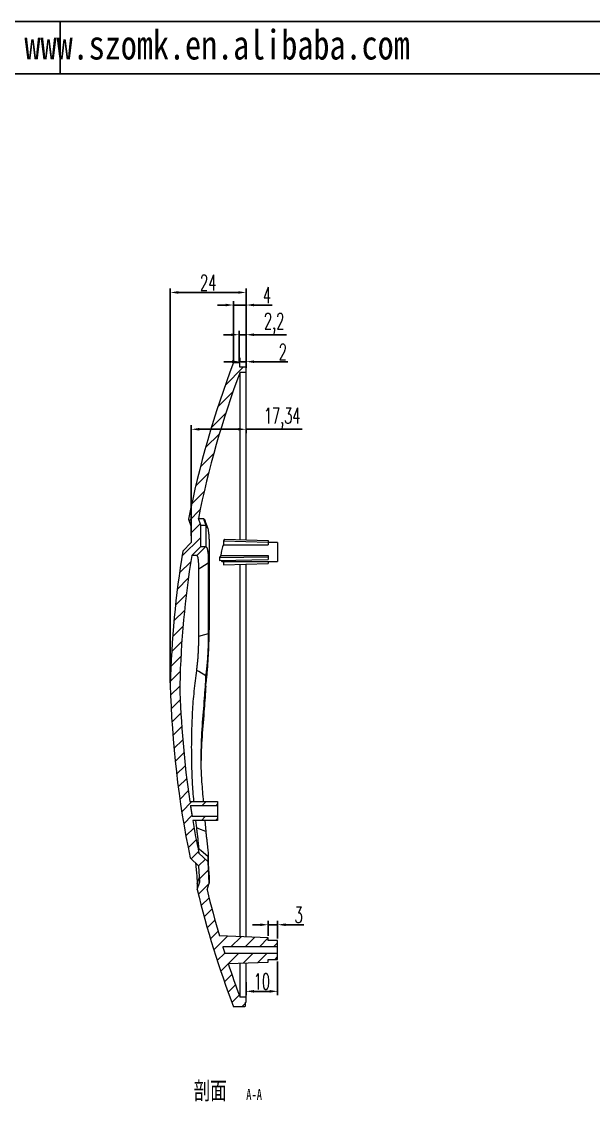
# Model space of a CAD drawing. Header units: inches. Extents: x -602 to 2189, y 557 to 1254.
# Drawn here: x 1074.2 to 1255.3, y 912 to 1253.9 of the extents above; entities that cross this region are included whole.
import ezdxf

# ---------------------------------------------------------------- set-up
doc = ezdxf.new("R2010")
doc.units = ezdxf.units.IN
doc.layers.add('文字', color=81, linetype='Continuous')
doc.styles.add('SLDTEXTSTYLE1', font='TXT', dxfattribs={"width": 0.75, "bigfont": 'bigfont'})
doc.styles.add('SLDTEXTSTYLE2', font='TXT', dxfattribs={"width": 0.6, "bigfont": 'bigfont'})
doc.styles.add('SLDTEXTSTYLE3', font='TXT', dxfattribs={"width": 0.7})
doc.styles.add('宋体', font='', dxfattribs={"width": 0.8, "height": 3.5})
doc.styles.get('宋体').set_extended_font_data('SimSun')
doc.dimstyles.new('5', dxfattribs={"dimtxt": 5, "dimasz": 2.5, "dimexe": 1.25, "dimexo": 0.625, "dimtad": 1, "dimtxsty": 'SLDTEXTSTYLE2', "dimcen": 2.5, "dimclrd": 256, "dimclre": 256, "dimclrt": 256, "dimadec": 0, "dimazin": 0, "dimtfac": 1, "dimtmove": 0, "dimatfit": 3, "dimfxl": 1, "dimarcsym": 0})

# ---------------------------------------------------------------- blocks, each defined once
blk = doc.blocks.new('SW_NOTE_2')
at = {"color": 0, "linetype": 'Continuous', "lineweight": 0, "attachment_point": 2}
for s, insert, char_height, style in [('剖面', (8.334375000000005, 8.185580147551995), 6.35, 'SLDTEXTSTYLE1'), ('A-A', (22.23242989182472, 5.799029312625603), 3.5, 'SLDTEXTSTYLE3')]:
    blk.add_mtext(s, dxfattribs=dict(at, insert=insert, char_height=char_height, style=style))
blk = doc.blocks.new('*D142')
at = {"lineweight": -2}
for p, q in [((1121.339563851931, 1044.583999526921), (1121.339563851931, 1169.411796546684)), ((1145.339563851931, 1145.083999526925), (1145.339563851931, 1169.411796546684)), ((1123.839563851931, 1168.161796546684), (1142.839563851931, 1168.161796546684))]:
    blk.add_line(p, q, dxfattribs=at)
for points in [[(1123.839563851931, 1168.57846321335), (1123.839563851931, 1167.745129880017), (1121.339563851931, 1168.161796546684)], [(1142.839563851931, 1168.57846321335), (1142.839563851931, 1167.745129880017), (1145.339563851931, 1168.161796546684)]]:
    blk.add_solid(points)
at = {"layer": 'Defpoints', "color": 0}
for p in [(1145.339563851931, 1168.161796546684), (1145.339563851931, 1144.458999526925), (1121.339563851931, 1043.958999526921)]:
    blk.add_point(p, dxfattribs=at)
at = {"insert": (1133.339563851931, 1171.286796546684), "char_height": 5, "attachment_point": 5, "style": 'SLDTEXTSTYLE2'}
blk.add_mtext('24', dxfattribs=at)
blk = doc.blocks.new('*D143')
at = {"lineweight": -2}
for p, q in [((1138.839563851931, 1164.175775537852), (1136.339563851931, 1164.175775537852)), ((1141.339563851931, 1146.583999526925), (1141.339563851931, 1165.425775537852)), ((1141.339563851931, 1164.175775537852), (1145.339563851931, 1164.175775537852)), ((1145.339563851931, 1144.333999526925), (1145.339563851931, 1165.425775537852)), ((1147.839563851931, 1164.175775537852), (1153.589563851931, 1164.175775537852))]:
    blk.add_line(p, q, dxfattribs=at)
for points in [[(1138.839563851931, 1164.592442204519), (1138.839563851931, 1163.759108871185), (1141.339563851931, 1164.175775537852)], [(1147.839563851931, 1164.592442204519), (1147.839563851931, 1163.759108871185), (1145.339563851931, 1164.175775537852)]]:
    blk.add_solid(points)
at = {"layer": 'Defpoints', "color": 0}
for p in [(1141.339563851931, 1164.175775537852), (1141.339563851931, 1145.958999526925), (1145.339563851931, 1143.708999526925)]:
    blk.add_point(p, dxfattribs=at)
at = {"insert": (1151.964563851931, 1167.300775537852), "char_height": 5, "attachment_point": 5, "style": 'SLDTEXTSTYLE2'}
blk.add_mtext('4', dxfattribs=at)
blk = doc.blocks.new('*D144')
at = {"lineweight": -2}
for p, q in [((1140.839563851931, 1146.236957949355), (1138.339563851931, 1146.236957949355)), ((1143.339563851931, 1145.983517128255), (1143.339563851931, 1147.486957949355)), ((1143.339563851931, 1146.236957949355), (1145.339563851931, 1146.236957949355)), ((1145.339563851931, 1144.693389085121), (1145.339563851931, 1147.486957949355)), ((1147.839563851931, 1146.236957949355), (1158.599257014091, 1146.236957949355))]:
    blk.add_line(p, q, dxfattribs=at)
for points in [[(1140.839563851931, 1146.653624616022), (1140.839563851931, 1145.820291282689), (1143.339563851931, 1146.236957949355)], [(1147.839563851931, 1146.653624616022), (1147.839563851931, 1145.820291282689), (1145.339563851931, 1146.236957949355)]]:
    blk.add_solid(points)
at = {"layer": 'Defpoints', "color": 0}
for p in [(1145.339563851931, 1146.236957949355), (1143.339563851931, 1145.358517128255), (1145.339563851931, 1144.068389085121)]:
    blk.add_point(p, dxfattribs=at)
at = {"insert": (1156.974257014091, 1149.361957949355), "char_height": 5, "attachment_point": 5, "style": 'SLDTEXTSTYLE2'}
blk.add_mtext('2', dxfattribs=at)
blk = doc.blocks.new('*D145')
at = {"lineweight": -2}
for p, q in [((1143.139563851932, 1146.383999526925), (1143.139563851932, 1156.025460095627)), ((1145.339563851931, 1144.333999526925), (1145.339563851931, 1156.025460095627)), ((1140.639563851932, 1154.775460095627), (1138.139563851932, 1154.775460095627)), ((1143.139563851932, 1154.775460095627), (1145.339563851931, 1154.775460095627)), ((1147.839563851931, 1154.775460095627), (1158.089563851931, 1154.775460095627))]:
    blk.add_line(p, q, dxfattribs=at)
for points in [[(1140.639563851932, 1155.192126762293), (1140.639563851932, 1154.35879342896), (1143.139563851932, 1154.775460095627)], [(1147.839563851931, 1155.192126762293), (1147.839563851931, 1154.35879342896), (1145.339563851931, 1154.775460095627)]]:
    blk.add_solid(points)
at = {"layer": 'Defpoints', "color": 0}
for p in [(1145.339563851931, 1154.775460095627), (1143.139563851932, 1145.758999526925), (1145.339563851931, 1143.708999526925)]:
    blk.add_point(p, dxfattribs=at)
at = {"insert": (1154.214563851931, 1158.317126762293), "char_height": 5, "attachment_point": 5, "style": 'SLDTEXTSTYLE2'}
blk.add_mtext('2,2', dxfattribs=at)
blk = doc.blocks.new('*D146')
at = {"lineweight": -2}
for p, q in [((1128.000382047101, 1091.096868942293), (1128.000382047101, 1126.088722871538)), ((1145.339563851931, 1125.043462295416), (1145.339563851931, 1123.588722871538)), ((1130.500382047101, 1124.838722871538), (1142.839563851931, 1124.838722871538)), ((1145.339563851931, 1124.838722871538), (1163.140736942327, 1124.838722871538))]:
    blk.add_line(p, q, dxfattribs=at)
for points in [[(1130.500382047101, 1125.255389538205), (1130.500382047101, 1124.422056204871), (1128.000382047101, 1124.838722871538)], [(1142.839563851931, 1125.255389538205), (1142.839563851931, 1124.422056204871), (1145.339563851931, 1124.838722871538)]]:
    blk.add_solid(points)
at = {"layer": 'Defpoints', "color": 0}
for p in [(1145.339563851931, 1125.668462295416), (1145.339563851931, 1124.838722871538), (1128.000382047101, 1090.471868942293)]:
    blk.add_point(p, dxfattribs=at)
at = {"insert": (1156.765736942327, 1128.380389538205), "char_height": 5, "attachment_point": 5, "style": 'SLDTEXTSTYLE2'}
blk.add_mtext('17,34', dxfattribs=at)
blk = doc.blocks.new('*D149')
at = {"lineweight": -2}
for p, q in [((1155.339563851931, 956.3339995269248), (1155.339563851931, 945.601817285208)), ((1145.339563851931, 949.7705091455719), (1145.339563851931, 945.601817285208)), ((1152.839563851931, 946.851817285208), (1147.839563851931, 946.851817285208))]:
    blk.add_line(p, q, dxfattribs=at)
for points in [[(1147.839563851931, 947.2684839518746), (1147.839563851931, 946.4351506185413), (1145.339563851931, 946.851817285208)], [(1152.839563851931, 947.2684839518746), (1152.839563851931, 946.4351506185413), (1155.339563851931, 946.851817285208)]]:
    blk.add_solid(points)
at = {"layer": 'Defpoints', "color": 0}
for p in [(1155.339563851931, 956.9589995269248), (1145.339563851931, 950.3955091455719), (1145.339563851931, 946.851817285208)]:
    blk.add_point(p, dxfattribs=at)
at = {"insert": (1150.339563851931, 949.976817285208), "char_height": 5, "attachment_point": 5, "style": 'SLDTEXTSTYLE2'}
blk.add_mtext('10', dxfattribs=at)
blk = doc.blocks.new('*D150')
at = {"lineweight": -2}
for p, q in [((1149.839563851931, 967.9454031487292), (1147.339563851931, 967.9454031487292)), ((1152.339563851931, 964.4665349031891), (1152.339563851931, 969.1954031487292)), ((1152.339563851931, 967.9454031487292), (1155.339563851931, 967.9454031487292)), ((1155.339563851931, 963.5839995269248), (1155.339563851931, 969.1954031487292)), ((1157.839563851931, 967.9454031487292), (1163.589563851931, 967.9454031487292))]:
    blk.add_line(p, q, dxfattribs=at)
for points in [[(1149.839563851931, 968.3620698153958), (1149.839563851931, 967.5287364820625), (1152.339563851931, 967.9454031487292)], [(1157.839563851931, 968.3620698153958), (1157.839563851931, 967.5287364820625), (1155.339563851931, 967.9454031487292)]]:
    blk.add_solid(points)
at = {"layer": 'Defpoints', "color": 0}
for p in [(1155.339563851931, 967.9454031487292), (1152.339563851931, 963.8415349031891), (1155.339563851931, 962.9589995269248)]:
    blk.add_point(p, dxfattribs=at)
at = {"insert": (1161.964563851931, 971.0704031487292), "char_height": 5, "attachment_point": 5, "style": 'SLDTEXTSTYLE2'}
blk.add_mtext('3', dxfattribs=at)

msp = doc.modelspace()

# ---------------------------------------------------------------- hatches: boundary and pattern name
at = {"linetype": 'Continuous', "lineweight": 0}
h = msp.add_hatch(dxfattribs=at)
h.set_pattern_fill('ANSI31', color=4, style=0)
h.set_pattern_definition([(45, (0, 0), (-2.245064030267288, 2.245064030267288), [])])
edge = h.paths.add_edge_path(flags=0)
edge.add_line((1128.000382047101, 1093.958999526925), (1128.000382047101, 1088.958999526925))
edge.add_line((1128.000382047101, 1088.958999526925), (1125.306368084978, 1086.264985564801))
edge.add_arc((1430.406487488349, 1036.318426264882), 309.161352121917, 170.7028350416879, 178.5838554085928)
edge.add_arc((1430.406487488349, 1051.599572788968), 309.161352121917, 181.4161445914081, 191.6652184848482)
edge.add_line((1127.630636599427, 989.0893675074219), (1130.420894371427, 986.5362755857907))
edge.add_line((1130.420894371427, 986.5362755857905), (1130.642602283449, 981.5411934441489))
edge.add_line((1130.642602283449, 981.541193444149), (1129.86986524014, 979.0841928100326))
edge.add_arc((1430.406487488349, 1051.599572788968), 309.161352121917, 193.5654004484451, 200.7713014317093)
edge.add_line((1141.339563851931, 941.958999526925), (1144.939563852039, 941.958999526925))
edge.add_line((1144.939563851932, 941.958999526925), (1144.939563851932, 942.158999526925))
edge.add_line((1144.939563851932, 942.1589995269251), (1145.13956385193, 942.1589995269251))
edge.add_line((1145.139563851932, 942.1589995269251), (1145.139563851932, 943.458999526925))
edge.add_line((1145.139563851932, 943.458999526925), (1145.339563851931, 943.458999526925))
edge.add_line((1145.339563851931, 943.458999526925), (1145.339563851931, 944.958999526925))
edge.add_line((1145.339563851931, 944.958999526925), (1143.41770431475, 944.958999526925))
edge.add_arc((1430.406487488349, 1051.599572788968), 306.161352121917, 198.2670948408723, 200.3842839578572, ccw=False)
edge.add_line((1139.673938318635, 955.6341707609438), (1152.339563851931, 956.0764641506609))
edge.add_line((1152.339563851931, 956.0764641506607), (1152.339563851931, 956.9589995269249))
edge.add_line((1152.339563851931, 956.958999526925), (1155.339563851931, 956.958999526925))
edge.add_line((1155.339563851931, 956.9589995269248), (1155.339563851931, 958.9589995269248))
edge.add_line((1155.339563851931, 958.9589995269248), (1138.597478513642, 958.9589995269248))
edge.add_arc((1430.406487488349, 1051.599572788968), 306.161352121917, 197.2208055061243, 197.6130759652328, ccw=False)
edge.add_line((1137.970067027681, 960.9589995269248), (1155.339563851931, 960.9589995269248))
edge.add_line((1155.339563851931, 960.9589995269248), (1155.339563851931, 962.9589995269248))
edge.add_line((1155.339563851931, 962.9589995269248), (1152.339563851931, 962.9589995269248))
edge.add_line((1152.339563851931, 962.9589995269248), (1152.339563851931, 963.841534903189))
edge.add_line((1152.339563851931, 963.8415349031891), (1136.931704935229, 964.3795891927806))
edge.add_arc((1430.406487488349, 1051.599572788968), 306.161352121917, 193.7208740140926, 196.5518197494271, ccw=False)
edge.add_line((1132.982132110009, 978.9805232158774), (1133.663107420471, 981.1457575399069))
edge.add_line((1133.66310742047, 981.145757539907), (1133.362843001984, 987.9107187939458))
edge.add_line((1133.362843001984, 987.9107187939458), (1130.374239453182, 990.6452975321445))
edge.add_arc((1430.406487488349, 1051.599572788968), 306.161352121917, 189.5207539686726, 191.4838665682239, ccw=False)
edge.add_line((1128.462277620347, 1000.958999526925), (1136.339563851931, 1000.958999526925))
edge.add_line((1136.339563851931, 1000.958999526925), (1136.339563851931, 1002.208999526925))
edge.add_line((1136.339563851931, 1002.208999526925), (1128.255292213587, 1002.208999526925))
edge.add_arc((1430.406487488349, 1051.599572788968), 306.161352121917, 188.620561075723, 189.2836403552746, ccw=False)
edge.add_line((1127.703945677414, 1005.708999526925), (1136.339563851932, 1005.708999526925))
edge.add_line((1136.339563851931, 1005.708999526925), (1136.339563851931, 1006.958999526925))
edge.add_line((1136.339563851931, 1006.958999526925), (1127.517080687853, 1006.958999526925))
edge.add_arc((1430.406487488349, 1051.599572788968), 306.161352121917, 181.4300239130253, 188.3840334176389, ccw=False)
edge.add_arc((1430.406487488349, 1036.318426264882), 306.161352121917, 170.8833932390524, 178.569976086974, ccw=False)
edge.add_spline(control_points=[(1128.112588736278, 1084.827933687582), (1129.081590715446, 1085.796935665059), (1130.050592700914, 1086.765937636237), (1131.019594687156, 1087.734939606639)], knot_values=[0.0002309791268501539, 0.0002309791268501539, 0.0002309791268501539, 0.0002309791268501539, 0.00434210634598116, 0.00434210634598116, 0.00434210634598116, 0.00434210634598116], weights=[1, 1, 1, 1], degree=3, periodic=0)
edge.add_spline(control_points=[(1131.019594687156, 1087.734939606639), (1131.001272677271, 1088.280402194025), (1131.001272665825, 1088.844186780974), (1131.001272658087, 1089.407971367923), (1131.001272650114, 1089.989036232593), (1131.001272646622, 1090.570101097263), (1131.001272646213, 1091.151165961934), (1131.001272645427, 1092.263388799169), (1131.001272656389, 1093.375611636404), (1131.001272667433, 1094.48783447364)], knot_values=[5.18408331642295e-05, 5.18408331642295e-05, 5.18408331642295e-05, 5.18408331642295e-05, 0.001743194594011219, 0.001743194594011219, 0.001743194594011219, 0.00348638918802243, 0.00348638918802243, 0.00348638918802243, 0.006823057699728359, 0.006823057699728359, 0.006823057699728359, 0.006823057699728359], weights=[1, 1, 1, 1, 1, 1, 1, 1, 1, 1], degree=3, periodic=0)
edge.add_spline(control_points=[(1131.001272667433, 1094.487834473639), (1130.746274564918, 1095.188435985988), (1130.491276462645, 1095.889037498426), (1130.236278361602, 1096.589639011311)], knot_values=[1.557285138564857e-05, 1.557285138564857e-05, 1.557285138564857e-05, 1.557285138564857e-05, 0.002252266527893378, 0.002252266527893378, 0.002252266527893378, 0.002252266527893378], weights=[1, 1, 1, 1], degree=3, periodic=0)
edge.add_arc((1430.406487488349, 1036.318426264882), 306.161352121917, 159.6157160421419, 168.6465447009266, ccw=False)
edge.add_line((1143.417704314749, 1142.958999526925), (1145.339563851931, 1142.958999526925))
edge.add_line((1145.339563851931, 1142.958999526925), (1145.339563851931, 1144.458999526925))
edge.add_line((1145.339563851931, 1144.458999526925), (1143.339563851931, 1144.458999526925))
edge.add_line((1143.339563851931, 1144.458999526925), (1143.339563851931, 1145.758999526925))
edge.add_line((1143.339563851931, 1145.758999526925), (1143.139563851932, 1145.758999526925))
edge.add_line((1143.139563851932, 1145.758999526925), (1143.139563851932, 1145.958999526925))
edge.add_line((1143.139563851932, 1145.958999526925), (1141.339563851931, 1145.958999526925))
edge.add_arc((1430.406487488349, 1036.318426264882), 309.161352121917, 159.2286985682915, 168.8032118559572)
edge.add_line((1127.129699529326, 1096.351180084025), (1128.000382047101, 1093.958999526925))

# ---------------------------------------------------------------- linework, layer by layer
for p, q in [((593.7771530431232, 1253.93005801038), (1579.151873043124, 1253.93005801038)), ((1086.464513043124, 1253.93005801038), (1086.464513043124, 1237.341258010381)), ((626.9547530431241, 1237.341258010381), (1562.563073043123, 1237.34125801038))]:
    msp.add_line(p, q)
at = {"color": 7, "linetype": 'Continuous', "lineweight": 15}
for p, q in [((1141.339563851931, 1145.958999526925), (1143.139563851932, 1145.958999526925)), ((1143.139563851932, 1145.758999526925), (1143.139563851932, 1145.958999526925)), ((1143.339563851931, 1145.758999526925), (1143.139563851932, 1145.758999526925)), ((1143.339563851931, 1144.458999526925), (1143.339563851931, 1145.758999526925)), ((1145.339563851931, 1144.458999526925), (1143.339563851931, 1144.458999526925)), ((1143.417704314749, 1142.958999526925), (1145.339563851931, 1142.958999526925)), ((1143.417704314749, 1089.841191110109), (1143.417704314749, 1142.958999526925)), ((1145.339563851931, 1142.958999526925), (1145.339563851931, 1144.458999526925)), ((1145.339563851931, 1089.783069708358), (1145.339563851931, 1142.958999526925)), ((1127.129699529326, 1096.351180084025), (1128.000382047101, 1093.958999526925)), ((1131.001272667433, 1094.48783447364), (1130.236278361602, 1096.589639011311)), ((1128.000382047101, 1093.958999526925), (1128.000382047101, 1088.958999526925)), ((1128.000382047101, 1088.958999526925), (1125.306368084977, 1086.264985564801)), ((1128.112588736278, 1084.827933687582), (1131.019594687156, 1087.734939606639)), ((1138.141848794654, 1088.270737218414), (1152.339563851931, 1088.270737218414)), ((1138.161293781808, 1089.500156915072), (1152.339563851931, 1089.071373793861)), ((1138.474822209867, 1089.990675102601), (1152.339563851931, 1089.571373793861)), ((1152.339563851931, 1089.571373793861), (1152.339563851931, 1089.071373793861)), ((1152.339563851931, 1089.071373793861), (1152.339563851931, 1088.270737218414)), ((1155.339563851931, 1088.958999526924), (1152.339563851931, 1088.958999526924)), ((1155.339563851931, 1088.958999526924), (1155.339563851931, 1082.958999526924)), ((1133.663153736791, 1087.143686901031), (1133.362437117074, 1082.486071317828)), ((1133.663115436588, 1087.175166163402), (1133.663115436588, 1061.852733580438)), ((1136.932176656323, 1084.181725632321), (1152.339563851931, 1084.450744540684)), ((1137.370810072561, 1084.912992283042), (1152.339563851931, 1084.912992283042)), ((1152.339563851931, 1084.912992283042), (1152.339563851931, 1084.450744540684)), ((1152.339563851931, 1084.450744540684), (1152.339563851931, 1083.5847191369)), ((1130.37424263808, 1059.261739000368), (1130.37424263808, 1080.551681024051)), ((1133.362831741816, 1082.43115198281), (1133.362831741816, 1060.042444514527)), ((1136.932176656323, 1083.315700228536), (1152.339563851931, 1083.5847191369)), ((1137.834575538966, 1082.958999526924), (1155.339563851931, 1082.958999526924)), ((1138.144826425622, 1082.958999526924), (1138.161293781808, 1081.917842138776)), ((1138.161293781808, 1081.917842138776), (1152.339563851931, 1082.346625259988)), ((1143.417704314749, 964.1530931035247), (1143.417704314749, 1082.07680794374)), ((1145.339563851931, 964.0859802896312), (1145.339563851931, 1082.134929345491)), ((1152.339563851931, 1082.958999526924), (1152.339563851931, 1082.346625259988)), ((1127.517080687853, 1006.958999526925), (1136.339563851931, 1006.958999526925)), ((1127.703945677413, 1005.708999526925), (1136.339563851931, 1005.708999526925)), ((1136.339563851931, 1006.958999526925), (1136.339563851931, 1005.708999526925)), ((1136.339563851931, 1005.708999526925), (1136.339563851931, 1002.208999526925)), ((1136.339563851931, 1002.208999526925), (1128.255292213587, 1002.208999526925)), ((1136.339563851931, 1002.208999526925), (1136.339563851931, 1000.958999526925)), ((1136.339563851931, 1000.958999526925), (1128.462277620347, 1000.958999526925)), ((1129.721454170818, 998.5862892186185), (1129.444211441983, 1000.958999526925)), ((1132.270517961697, 1000.958999526925), (1132.56830777346, 997.4227923314247)), ((1130.374239453183, 990.6452975321445), (1130.374239453183, 992.0844651667578)), ((1130.420894371427, 986.5362755857905), (1127.630636599427, 989.0893675074219)), ((1133.362843001984, 987.9107187939458), (1130.374239453183, 990.6452975321445)), ((1133.663145749851, 982.8632291805732), (1133.362448401869, 989.4526160378325)), ((1133.362843001984, 989.4245205560755), (1133.362843001984, 987.9107187939458)), ((1130.642602283449, 981.541193444149), (1130.420894371427, 986.5362755857905)), ((1133.66310742047, 981.145757539907), (1133.362843001984, 987.9107187939458)), ((1129.869865240141, 980.8589003160878), (1130.575962229937, 983.0425947165643)), ((1129.869865240141, 979.0841928100326), (1130.642602283449, 981.541193444149)), ((1133.66310742047, 982.8743476817474), (1133.66310742047, 981.145757539907)), ((1129.869865240141, 980.8589003160878), (1129.869865240141, 979.0841928100326)), ((1132.982132110009, 978.9805232158774), (1133.66310742047, 981.145757539907)), ((1152.339563851931, 963.8415349031891), (1136.931704935229, 964.3795891927805)), ((1155.339563851931, 960.9589995269248), (1137.970067027681, 960.9589995269248)), ((1152.339563851931, 962.9589995269248), (1152.339563851931, 963.8415349031891)), ((1155.339563851931, 962.9589995269248), (1152.339563851931, 962.9589995269248)), ((1155.339563851931, 960.9589995269248), (1155.339563851931, 962.9589995269248)), ((1155.339563851931, 958.9589995269248), (1155.339563851931, 960.9589995269248)), ((1138.597478513642, 958.9589995269248), (1155.339563851931, 958.9589995269248)), ((1155.339563851931, 956.9589995269248), (1155.339563851931, 958.9589995269248)), ((1139.673938318635, 955.6341707609438), (1152.339563851931, 956.0764641506607)), ((1143.417704314749, 944.958999526925), (1143.417704314749, 955.7649059503251)), ((1145.339563851931, 944.958999526925), (1145.339563851931, 955.8320187642187)), ((1152.339563851931, 956.958999526925), (1155.339563851931, 956.9589995269248)), ((1152.339563851931, 956.0764641506607), (1152.339563851931, 956.958999526925)), ((1145.339563851931, 944.958999526925), (1143.417704314749, 944.958999526925)), ((1145.339563851931, 943.458999526925), (1145.339563851931, 944.958999526925)), ((1144.939563852039, 941.958999526925), (1141.339563851931, 941.958999526925)), ((1144.939563851932, 942.1589995269251), (1145.139563851929, 942.1589995269251)), ((1144.939563851932, 941.958999526925), (1144.939563851932, 942.1589995269251)), ((1145.139563851932, 943.458999526925), (1145.339563851931, 943.458999526925)), ((1145.139563851932, 942.1589995269251), (1145.139563851932, 943.458999526925))]:
    msp.add_line(p, q, dxfattribs=at)
at = {"color": 7, "linetype": 'Continuous', "lineweight": 15, "flags": 128}
for points in [[(1131.001272687294, 1087.716617607075), (1131.001272658087, 1089.407971367923), (1131.001272646212, 1091.151165961934), (1131.001272667433, 1094.48783447364)], [(1131.803906088332, 1096.623715098052), (1131.958444288291, 1096.196563620703), (1132.576589503194, 1094.487963953382)], [(1132.57045742412, 1094.487980847379), (1132.570441598938, 1093.988013018442), (1132.570398218256, 1092.723502916232), (1132.570349401875, 1091.458992828927), (1132.570294383507, 1090.194482769756), (1132.570232212474, 1088.929972738572), (1132.570163348445, 1087.704736386882)], [(1132.557036216399, 1087.716362548972), (1130.357200806532, 1085.503524893768), (1129.716815251951, 1084.859366062497)], [(1133.362831741816, 1082.43115198281), (1131.050948976884, 1080.977224391102), (1130.37424263808, 1080.551681024051)], [(1133.362831741816, 1060.042444514527), (1131.050959181621, 1059.438562110137), (1130.37424263808, 1059.261739000368)], [(1133.663115436588, 1061.852733580438), (1133.614951576147, 1061.543284031116), (1133.52879717513, 1060.989733989947), (1133.471360908187, 1060.620689105335), (1133.413924641617, 1060.251633279046), (1133.362289978412, 1059.919843662368)], [(1132.572869962704, 1046.767649213059), (1130.369061041948, 1048.083768199499), (1129.725396865866, 1048.468070305328)], [(1132.578924120586, 1043.492768646488), (1132.57891007912, 1044.045555303671), (1132.578881343997, 1045.003198877338), (1132.578858599823, 1045.641563487837), (1132.578832482131, 1046.279867261763), (1132.578803946367, 1046.880239650453)], [(1132.56830777346, 997.4227923314247), (1130.365123685132, 998.3231626393899), (1129.721454170818, 998.5862892186185)], [(1133.362843001984, 989.4245205560755), (1131.050956852315, 991.4821588240231), (1130.374239453183, 992.0844651667578)]]:
    msp.add_lwpolyline(points, dxfattribs=at)
at = {"color": 7, "linetype": 'Continuous', "lineweight": 15}
for centre, radius, start, end in [((1430.406487488349, 1036.318426264882), 309.161352121917, 159.2286985683009, 168.8032118559623), ((1430.406487488349, 1036.318426264882), 306.161352121917, 159.6157160421375, 168.6465447009228), ((1430.406487488349, 1036.318426264882), 309.1613521219173, 170.7028350416913, 178.583855408592), ((1430.406487488349, 1036.318426264882), 306.161352121917, 170.8833932390563, 178.5699760869765), ((1430.406487488349, 1051.599572788968), 309.161352121917, 181.416144591408, 191.6652184848487), ((1430.406487488349, 1051.599572788968), 306.161352121917, 181.4300239130235, 188.3840334176381), ((1430.406487488349, 1051.599572788968), 306.161352121917, 188.6205610757297, 189.2836403552781), ((1430.406487488349, 1051.599572788968), 306.161352121917, 189.5207539686716, 191.4838665682217), ((1430.406487488349, 1051.599572788968), 309.1613521219169, 193.5654004484372, 200.7713014316992), ((1430.406487488349, 1051.599572788968), 306.1613521219169, 193.7208740140968, 196.5518197494337), ((1430.406487488349, 1051.599572788968), 306.161352121917, 197.2208055061245, 197.6130759652364), ((1430.406487488349, 1051.599572788968), 306.161352121917, 198.2670948408716, 200.3842839578626)]:
    msp.add_arc(centre, radius, start, end, dxfattribs=at)
for points, knots in [([(1130.235981964502, 1096.588151557928), (1130.236485401786, 1096.587525596883), (1130.369202489305, 1096.591709295899), (1130.763141393675, 1096.601568258426), (1130.926810870681, 1096.60539791264), (1131.317915897207, 1096.613974439752), (1131.545510881145, 1096.619909693726), (1131.803906088332, 1096.623715098052)], [0, 0, 0, 0, 0.4999999999999998, 0.4999999999999998, 0.7499999999999999, 0.7499999999999999, 1, 1, 1, 1]), ([(1131.803906088332, 1096.623715098052), (1131.920235127087, 1096.530071274564), (1132.095082020166, 1096.389321107898), (1132.313415542393, 1096.086274136628), (1132.396296948015, 1095.827517626801), (1132.430571494592, 1095.720512177488)], [0, 0, 0, 0, 0.5382860886572685, 0.8090641098452823, 0.9999999999999999, 0.9999999999999999, 0.9999999999999999, 0.9999999999999999]), ([(1133.164177500886, 1093.655895322056), (1133.039330037194, 1094.011763432297), (1132.789635151888, 1094.723499532841), (1132.539893449041, 1095.435401665835), (1132.41502261866, 1095.79135267235)], [0, 0, 0, 0, 0.5000000842559069, 1, 1, 1, 1]), ([(1132.570545597208, 1094.496149086226), (1132.608892375079, 1094.451387976776), (1132.648052545215, 1094.411723821082), (1132.72702056763, 1094.341988469665), (1132.766785894472, 1094.309929735885), (1132.885130379732, 1094.204599676009), (1132.962960642484, 1094.121188798429), (1133.175777114305, 1093.718008880519), (1133.286652884978, 1093.223497481622), (1133.424385121613, 1092.267771533325), (1133.466152186686, 1091.915675098529), (1133.538686468492, 1091.154008111921), (1133.569191535136, 1090.74060410493), (1133.602945254554, 1090.053933604567), (1133.612047600547, 1089.813227308814), (1133.626537544383, 1089.310873472253), (1133.632062198029, 1089.049934930746), (1133.646175281705, 1088.252607086331), (1133.652336640858, 1087.703406521935), (1133.662946966209, 1087.177105811522)], [0, 0, 0, 0, 0.06249999999999946, 0.06249999999999946, 0.1249999999999989, 0.1249999999999989, 0.2499999999999985, 0.2499999999999985, 0.4999999999999977, 0.4999999999999977, 0.6249999999999978, 0.6249999999999978, 0.7499999999999979, 0.7499999999999979, 0.8124999999999986, 0.8124999999999986, 0.8749999999999991, 0.8749999999999991, 1, 1, 1, 1]), ([(1131.034164587664, 1087.716428449859), (1131.04253351701, 1087.71645652909), (1131.079858686859, 1087.716581761607), (1131.443415812171, 1087.716218385448), (1132.036380572546, 1087.716490967588), (1132.474765943863, 1087.716382840761), (1132.557036216399, 1087.716362548972)], [0, 0, 0, 0, 0.1147120493073117, 0.511612244143385, 0.9083459521998033, 1, 1, 1, 1]), ([(1132.570163348445, 1087.704736386882), (1132.625639084891, 1087.64538603049), (1132.683558322079, 1087.602291650544), (1132.797658929878, 1087.504176337147), (1132.853815234615, 1087.449387062368), (1132.931600163677, 1087.312915901248), (1132.956356473775, 1087.257330275846), (1133.002831486499, 1087.124803482981), (1133.024698708677, 1087.048513146134), (1133.086767372544, 1086.794352630307), (1133.123452084477, 1086.591380649577), (1133.189913166168, 1086.137252203936), (1133.220095420897, 1085.887471394803), (1133.272634587059, 1085.347388548198), (1133.294775981456, 1085.054590311753), (1133.327288112459, 1084.401045548479), (1133.336632576499, 1084.033948084216), (1133.350193355068, 1083.274617533544), (1133.35471953418, 1082.884594895982), (1133.362297532671, 1082.50710123698)], [0, 0, 0, 0, 0.125, 0.125, 0.25, 0.25, 0.3125, 0.3125, 0.375, 0.375, 0.5, 0.5, 0.625, 0.625, 0.75, 0.75, 0.875, 0.875, 1, 1, 1, 1]), ([(1138.141848794654, 1088.270737218414), (1138.048323205226, 1088.078021888789), (1137.957509069439, 1087.851004182276), (1137.786082345844, 1087.33684139151), (1137.708281175553, 1087.058884057813), (1137.569191450666, 1086.45939612276), (1137.510779246454, 1086.149435860047), (1137.442265271618, 1085.679140856043), (1137.422571500528, 1085.52050350648), (1137.391098374838, 1085.212237388372), (1137.379071367161, 1085.061096245755), (1137.370810072561, 1084.912992283042)], [0, 0, 0, 0, 0.2500000000000013, 0.2500000000000013, 0.5000000000000027, 0.5000000000000027, 0.750000000000004, 0.750000000000004, 0.875000000000002, 0.875000000000002, 1, 1, 1, 1]), ([(1130.37424263808, 1080.551681024051), (1130.365391907727, 1080.86139864025), (1130.361155268407, 1081.183833831028), (1130.351679710189, 1081.815411485747), (1130.346466371425, 1082.124666000559), (1130.327542016948, 1082.5394589491), (1130.319606196396, 1082.670802304351), (1130.301440977953, 1082.918411294214), (1130.291203551063, 1083.035112040036), (1130.258075218881, 1083.369086786832), (1130.233264678821, 1083.572637979412), (1130.179176842792, 1083.946494175841), (1130.149405214639, 1084.114417622872), (1130.09763473912, 1084.323155429795), (1130.079184210724, 1084.385501269226), (1130.039260414579, 1084.492586229578), (1130.017719595741, 1084.536153805117), (1129.950317890501, 1084.643083320461), (1129.901928721762, 1084.686436976938), (1129.80669976841, 1084.767884832192), (1129.759755177088, 1084.805343858163), (1129.716815251951, 1084.859366062497)], [0, 0, 0, 0, 0.1250000000000011, 0.1250000000000011, 0.2500000000000022, 0.2500000000000022, 0.3125000000000028, 0.3125000000000028, 0.3750000000000033, 0.3750000000000033, 0.5000000000000028, 0.5000000000000028, 0.6250000000000022, 0.6250000000000022, 0.687500000000002, 0.687500000000002, 0.7500000000000018, 0.7500000000000018, 0.8750000000000009, 0.8750000000000009, 1, 1, 1, 1]), ([(1137.497703360063, 1083.325574542368), (1137.498812299777, 1083.320014714045), (1137.539238183596, 1083.117333746718), (1137.656416572639, 1082.976258904467), (1137.789065880711, 1082.993811220999), (1137.834575538966, 1082.999833113902)], [0, 0, 0, 0, 0.01819138813636691, 0.6631586319775217, 1, 1, 1, 1]), ([(1132.582782492072, 1043.526400435755), (1132.661143508469, 1044.243882043363), (1132.742611743042, 1044.947360100371), (1132.860789105564, 1046.019909866562), (1132.899555284466, 1046.380546957653), (1132.974191572141, 1047.111083253898), (1133.009803876624, 1047.4801158889), (1133.111206700388, 1048.598961618069), (1133.171993579856, 1049.359733049701), (1133.283999980822, 1050.902662080269), (1133.335770780682, 1051.68625663509), (1133.429461099017, 1053.248923025421), (1133.471129848925, 1054.030700513187), (1133.540814042101, 1055.595419913759), (1133.568555663875, 1056.378383146465), (1133.607677217412, 1057.945702089258), (1133.619919901906, 1058.730646717383), (1133.635699936848, 1059.901195389898), (1133.640554446581, 1060.290848106204), (1133.651030981414, 1061.071191053305), (1133.656762267948, 1061.462252418864), (1133.663478530657, 1061.854208673184)], [0, 0, 0, 0, 0.125, 0.125, 0.1874999999999999, 0.1874999999999999, 0.2499999999999999, 0.2499999999999999, 0.375, 0.375, 0.5000000000000001, 0.5000000000000001, 0.6250000000000001, 0.6250000000000001, 0.75, 0.75, 0.875, 0.875, 0.9375, 0.9375, 1, 1, 1, 1]), ([(1129.725396865866, 1048.468070305328), (1129.770085011513, 1048.889295061131), (1129.81849189817, 1049.304040783623), (1129.914556393186, 1050.1412335982), (1129.962168247022, 1050.563784046522), (1130.045832593211, 1051.44404156188), (1130.082457729991, 1051.896259564036), (1130.148998732718, 1052.801034469639), (1130.179648769195, 1053.256117800286), (1130.236514836354, 1054.171087394626), (1130.26226288878, 1054.631310612016), (1130.293849041692, 1055.327966001331), (1130.30319644696, 1055.561244692653), (1130.318884563532, 1056.030406224438), (1130.32499264962, 1056.264791649452), (1130.339468227863, 1056.961945988126), (1130.344695185883, 1057.421961372062), (1130.356576489164, 1058.341042366064), (1130.363106678175, 1058.800003492175), (1130.37424263808, 1059.261739000368)], [0, 0, 0, 0, 0.1249999999999998, 0.1249999999999998, 0.2499999999999996, 0.2499999999999996, 0.3749999999999996, 0.3749999999999996, 0.4999999999999996, 0.4999999999999996, 0.6249999999999996, 0.6249999999999996, 0.6874999999999996, 0.6874999999999996, 0.7499999999999996, 0.7499999999999996, 0.8749999999999998, 0.8749999999999998, 1, 1, 1, 1]), ([(1133.362289978412, 1059.919843662368), (1133.352700903652, 1059.360481022432), (1133.346147648374, 1058.80409308451), (1133.33085399214, 1057.689086603969), (1133.322016430946, 1057.128492796643), (1133.29356477617, 1056.008645845262), (1133.273231296468, 1055.449377171137), (1133.222210273968, 1054.331949521302), (1133.191734074536, 1053.773762667241), (1133.12336092959, 1052.658162913011), (1133.085638581252, 1052.098587622286), (1133.004223295694, 1051.000458549206), (1132.960117566064, 1050.460492121773), (1132.862357987672, 1049.407341787204), (1132.807865863161, 1048.896744232818), (1132.694209885859, 1047.886582877868), (1132.635391684779, 1047.386510340686), (1132.578803946367, 1046.880239650453)], [0, 0, 0, 0, 0.1249999999999999, 0.1249999999999999, 0.2499999999999998, 0.2499999999999998, 0.3749999999999998, 0.3749999999999998, 0.4999999999999997, 0.4999999999999997, 0.6249999999999996, 0.6249999999999996, 0.7499999999999997, 0.7499999999999997, 0.8749999999999999, 0.8749999999999999, 1, 1, 1, 1]), ([(1128.826869677767, 1006.958999526925), (1128.732011462818, 1008.026643468864), (1128.466335557622, 1011.016867044708), (1128.237294485903, 1015.873758548584), (1128.088574562321, 1021.936822807894), (1128.113782999625, 1028.419252221504), (1128.373662840921, 1035.223095769963), (1128.870528380075, 1041.978997328255), (1129.440172374579, 1046.303009164838), (1129.725396865866, 1048.468070305328)], [0, 0, 0, 0, 0.0770923917253215, 0.2159179462364142, 0.3548328568276097, 0.5156841839028181, 0.6766796693519, 0.8381113858445377, 1, 1, 1, 1]), ([(1132.572869962704, 1046.767649213059), (1132.415609654212, 1044.420167049248), (1132.061042041233, 1039.127406559913), (1131.480372769995, 1032.367576146124), (1131.133805611214, 1026.47275048338), (1130.990399734321, 1022.046561294728), (1131.026721127478, 1017.616867278304), (1131.278192111823, 1012.585160502052), (1131.589527314963, 1009.0354723663), (1131.771650101115, 1006.958999526925)], [0, 0, 0, 0, 0.1769538538234008, 0.3989697474131002, 0.51003899486053, 0.6210997157277292, 0.7321351284386891, 0.8433061978550468, 1, 1, 1, 1]), ([(1132.58082571521, 1043.523787441099), (1132.420744576361, 1041.129150424317), (1132.063749986122, 1035.78890567891), (1131.486145668233, 1028.982747836454), (1131.138493798076, 1023.334473411165), (1131.072521906667, 1020.629886718246), (1131.042538454409, 1019.400683731155)], [0, 0, 0, 0, 0.2978093562759891, 0.6641402596052225, 0.8473556801792855, 0.9999999999999999, 0.9999999999999999, 0.9999999999999999, 0.9999999999999999]), ([(1127.703945677414, 1005.708999526925), (1127.703945677414, 1005.708999526925), (1127.705768640225, 1005.697501777884), (1127.712962096936, 1005.65212210222), (1127.718273406066, 1005.618613455714), (1127.732288196388, 1005.530166119724), (1127.741067860895, 1005.474745973921), (1127.761298559743, 1005.346987475413), (1127.772813153685, 1005.274248312896), (1127.811645606014, 1005.028809824058), (1127.842141304784, 1004.83590364062), (1127.89226826038, 1004.518400887451), (1127.909416608231, 1004.40972199339), (1127.944570721364, 1004.186793620189), (1127.962740367308, 1004.071502713613), (1127.998530169208, 1003.844270588493), (1128.016285102559, 1003.731475875478), (1128.051512957421, 1003.507551818994), (1128.06888921448, 1003.397035486686), (1128.118369156598, 1003.082174584415), (1128.149028562385, 1002.886849960007), (1128.187069486547, 1002.644337205162), (1128.198671240188, 1002.570344197736), (1128.218786334263, 1002.442021626687), (1128.227268275969, 1002.387893145034), (1128.241109271202, 1002.29955144297), (1128.246465954049, 1002.265353197351), (1128.253511387168, 1002.220371090559), (1128.255292213587, 1002.208999526925), (1128.255292213587, 1002.208999526925)], [0, 0, 0, 0, 0.0625000000000004, 0.0625000000000004, 0.1250000000000008, 0.1250000000000008, 0.1875000000000012, 0.1875000000000012, 0.2500000000000016, 0.2500000000000016, 0.3750000000000023, 0.3750000000000023, 0.4375000000000026, 0.4375000000000026, 0.5000000000000029, 0.5000000000000029, 0.5625000000000032, 0.5625000000000032, 0.6250000000000034, 0.6250000000000034, 0.7500000000000006, 0.7500000000000006, 0.8125000000000004, 0.8125000000000004, 0.8750000000000004, 0.8750000000000004, 0.9375000000000002, 0.9375000000000002, 1, 1, 1, 1]), ([(1130.374239453183, 992.0844651667578), (1130.365428465919, 992.233952154435), (1130.361189487238, 992.367947049622), (1130.351766709051, 992.6519771923759), (1130.346630610738, 992.801772170383), (1130.327962609799, 993.0862059720255), (1130.320120186638, 993.1902153538554), (1130.302140486109, 993.4101744035454), (1130.291997828396, 993.5263090399342), (1130.259149154573, 993.8887284504231), (1130.234495929098, 994.1470402860684), (1130.180848086055, 994.6919979714748), (1130.151351265034, 994.9807415306395), (1130.100132785687, 995.4506959169714), (1130.08188979953, 995.6135226964441), (1130.042441718867, 995.9541888902725), (1130.021139598924, 996.1321183383966), (1129.954338764835, 996.6781977174564), (1129.906239621194, 997.0590876731599), (1129.811364672244, 997.8248700145093), (1129.764482544553, 998.210141125081), (1129.721454170818, 998.5862892186185)], [0, 0, 0, 0, 0.1250000000000009, 0.1250000000000009, 0.2500000000000019, 0.2500000000000019, 0.3125000000000019, 0.3125000000000019, 0.3750000000000021, 0.3750000000000021, 0.5000000000000014, 0.5000000000000014, 0.6250000000000008, 0.6250000000000008, 0.6875000000000006, 0.6875000000000006, 0.7500000000000002, 0.7500000000000002, 0.8750000000000001, 0.8750000000000001, 1, 1, 1, 1]), ([(1132.577074487665, 997.3106559897469), (1132.632422375748, 996.8538465447612), (1132.690132186701, 996.3881175424538), (1132.803503595587, 995.4646361850248), (1132.85918391229, 995.0067234965477), (1132.936161579241, 994.3521585000524), (1132.96059909992, 994.1403518035872), (1133.006523729159, 993.7344900557002), (1133.028141639156, 993.5393498143444), (1133.089525702872, 992.9736016852166), (1133.125837845866, 992.6225223756569), (1133.191669349042, 991.9579140141682), (1133.221591999148, 991.6417622142033), (1133.273602182891, 991.0578935169958), (1133.295496237864, 990.7907813281647), (1133.327596320026, 990.3304926464016), (1133.33680714352, 990.1440197325014), (1133.350251542512, 989.7976616221017), (1133.354770025044, 989.6361085269684), (1133.362308809928, 989.4593361243212)], [0, 0, 0, 0, 0.1250000000000003, 0.1250000000000003, 0.2500000000000007, 0.2500000000000007, 0.3125000000000006, 0.3125000000000006, 0.3750000000000006, 0.3750000000000006, 0.5000000000000004, 0.5000000000000004, 0.6250000000000003, 0.6250000000000003, 0.7500000000000002, 0.7500000000000002, 0.8750000000000001, 0.8750000000000001, 1, 1, 1, 1]), ([(1133.635772702359, 983.6303944915519), (1133.586488030202, 984.7004805289655), (1133.48792324374, 986.8405536420905), (1133.389239847494, 988.9836783260639), (1133.33990043104, 990.055191116644)], [0, 0, 0, 0, 0.500023121103132, 1, 1, 1, 1]), ([(1129.316954508034, 987.5463829584785), (1129.326820354126, 987.4612743511084), (1129.434384170066, 986.5333654325814), (1129.578885598627, 985.0346417416247), (1129.757986545487, 983.1536937836636), (1129.838257791601, 981.8001712419559), (1129.859275176254, 981.1742727899532), (1129.869865240141, 980.8589003160878)], [0, 0, 0, 0, 0.02497185575849207, 0.2722592741960701, 0.5244425422194191, 0.7603800881028694, 1, 1, 1, 1]), ([(1133.632923285138, 983.6781420655925), (1133.638339768074, 983.5342551963229), (1133.648475960126, 983.2649909970232), (1133.658344051089, 982.9967408491914), (1133.662938924453, 982.8718356913473)], [0, 0, 0, 0, 0.5343705908325955, 1, 1, 1, 1]), ([(1137.970067027681, 960.9589995269248), (1137.970067027681, 960.9589995269248), (1137.978626440977, 960.9317127416714), (1138.011359949925, 960.82736126794), (1138.035262763976, 960.7511614169437), (1138.094286419792, 960.5630015018428), (1138.12903999384, 960.4522122815085), (1138.203802722507, 960.2138829969326), (1138.244150413556, 960.0852638037684), (1138.324041478944, 959.8305935095523), (1138.364448395295, 959.7017897186392), (1138.438871629282, 959.4645571775784), (1138.473832227662, 959.3531184104754), (1138.532214921581, 959.1670229567171), (1138.556276162138, 959.0903289011328), (1138.588821493656, 958.9865928369004), (1138.597478513642, 958.9589995269248), (1138.597478513642, 958.9589995269248)], [0, 0, 0, 0, 0.125, 0.125, 0.25, 0.25, 0.375, 0.375, 0.5, 0.5, 0.625, 0.625, 0.75, 0.75, 0.875, 0.875, 1, 1, 1, 1])]:
    msp.add_open_spline(points, degree=3, knots=knots, dxfattribs=at)
for points in [[(1131.000380528142, 1094.487979326572), (1131.000665813135, 1094.487682401011), (1131.536392416311, 1094.487788094093), (1132.57045742412, 1094.487980847379)], [(1132.557036216399, 1087.716362548972), (1132.561402281045, 1087.712405887844), (1132.565780106356, 1087.708534477969), (1132.570163348445, 1087.704736386882)], [(1138.161293781809, 1089.500156915072), (1138.153558072528, 1089.090366664783), (1138.147076278869, 1088.680557221815), (1138.141848794654, 1088.270737218414)], [(1138.474822209867, 1089.990675102601), (1138.369742423972, 1089.827276069182), (1138.265232639459, 1089.663769527581), (1138.161293781808, 1089.500156915072)], [(1129.716815251951, 1084.859366062497), (1128.664292125762, 1084.843753549689), (1128.113664790258, 1084.828559913777), (1128.112710764493, 1084.828685929189)], [(1136.932176656323, 1084.181725632321), (1136.931547696029, 1083.893040030352), (1136.931547696029, 1083.604363866727), (1136.932176656323, 1083.315700228536)], [(1137.370810072562, 1084.912992283042), (1137.223383720453, 1084.669419788243), (1137.077171672462, 1084.425662722305), (1136.932176656323, 1084.181725632321)], [(1133.362831741816, 1082.43115198281), (1133.362697831943, 1082.456453553737), (1133.362568546446, 1082.481804518106), (1133.362443623854, 1082.507200226392)], [(1133.362831741816, 1060.042444514527), (1133.362645616052, 1060.001562540639), (1133.362465120703, 1059.960695852229), (1133.362289978412, 1059.919843662368)], [(1132.578803946367, 1046.880239650453), (1132.576834440702, 1046.842730382716), (1132.574856391241, 1046.805201089269), (1132.572869962704, 1046.767649213061)], [(1132.56830777346, 997.4227923314247), (1132.571241218683, 997.3854652447974), (1132.574163563007, 997.3480844306775), (1132.577074487665, 997.3106559897469)], [(1133.362843001984, 989.4245205560755), (1133.362709100563, 989.4361448325462), (1133.362579823247, 989.447705876137), (1133.362454908581, 989.4592092815615)]]:
    msp.add_open_spline(points, degree=3, dxfattribs=at)

# ---------------------------------------------------------------- block references
at = {"color": 7, "linetype": 'Continuous', "lineweight": 0}
msp.add_blockref('SW_NOTE_2', (1125.64470304338, 910.1730414574872), dxfattribs=at)

# ---------------------------------------------------------------- texts
at = {"layer": '文字', "color": 0, "insert": (1075.152638756857, 1251.275766815997), "char_height": 9.342812160000006, "width": 164.1442476030736, "attachment_point": 1, "style": '宋体'}
msp.add_mtext('www.szomk.en.alibaba.com', dxfattribs=at)

# ---------------------------------------------------------------- dimensions: what is measured, and where the dimension line sits
for base, p1, p2, picture, middle in [((1145.339563851931, 1168.161796546684), (1121.339563851931, 1043.958999526921), (1145.339563851931, 1144.458999526925), '*D142', (1133.339563851931, 1168.161796546684)), ((1141.339563851931, 1164.175775537852), (1145.339563851931, 1143.708999526925), (1141.339563851931, 1145.958999526925), '*D143', (1151.964563851931, 1164.175775537852)), ((1145.339563851931, 1154.775460095627), (1143.139563851932, 1145.758999526925), (1145.339563851931, 1143.708999526925), '*D145', (1154.214563851931, 1154.775460095627)), ((1145.339563851931, 1146.236957949355), (1143.339563851931, 1145.358517128255), (1145.339563851931, 1144.068389085121), '*D144', (1156.974257014091, 1146.236957949355)), ((1145.339563851931, 1124.838722871538), (1128.000382047101, 1090.471868942293), (1145.339563851931, 1125.668462295416), '*D146', (1156.765736942327, 1124.838722871538))]:
    dim = msp.add_linear_dim(base=base, p1=p1, p2=p2, dimstyle='5')
    dim.commit()
    dim.dimension.update_dxf_attribs({"geometry": picture, "text_midpoint": middle, "dimtype": 160})
for base, p1, p2, picture, middle in [((1155.339563851931, 967.9454031487292), (1152.339563851931, 963.8415349031891), (1155.339563851931, 962.9589995269248), '*D150', (1161.964563851931, 971.0704031487292)), ((1145.339563851931, 946.851817285208), (1155.339563851931, 956.9589995269248), (1145.339563851931, 950.3955091455719), '*D149', (1150.339563851931, 949.976817285208))]:
    dim = msp.add_linear_dim(base=base, p1=p1, p2=p2, dimstyle='5')
    dim.commit()
    dim.dimension.update_dxf_attribs({"geometry": picture, "text_midpoint": middle})

doc.saveas('drawing.dxf')
